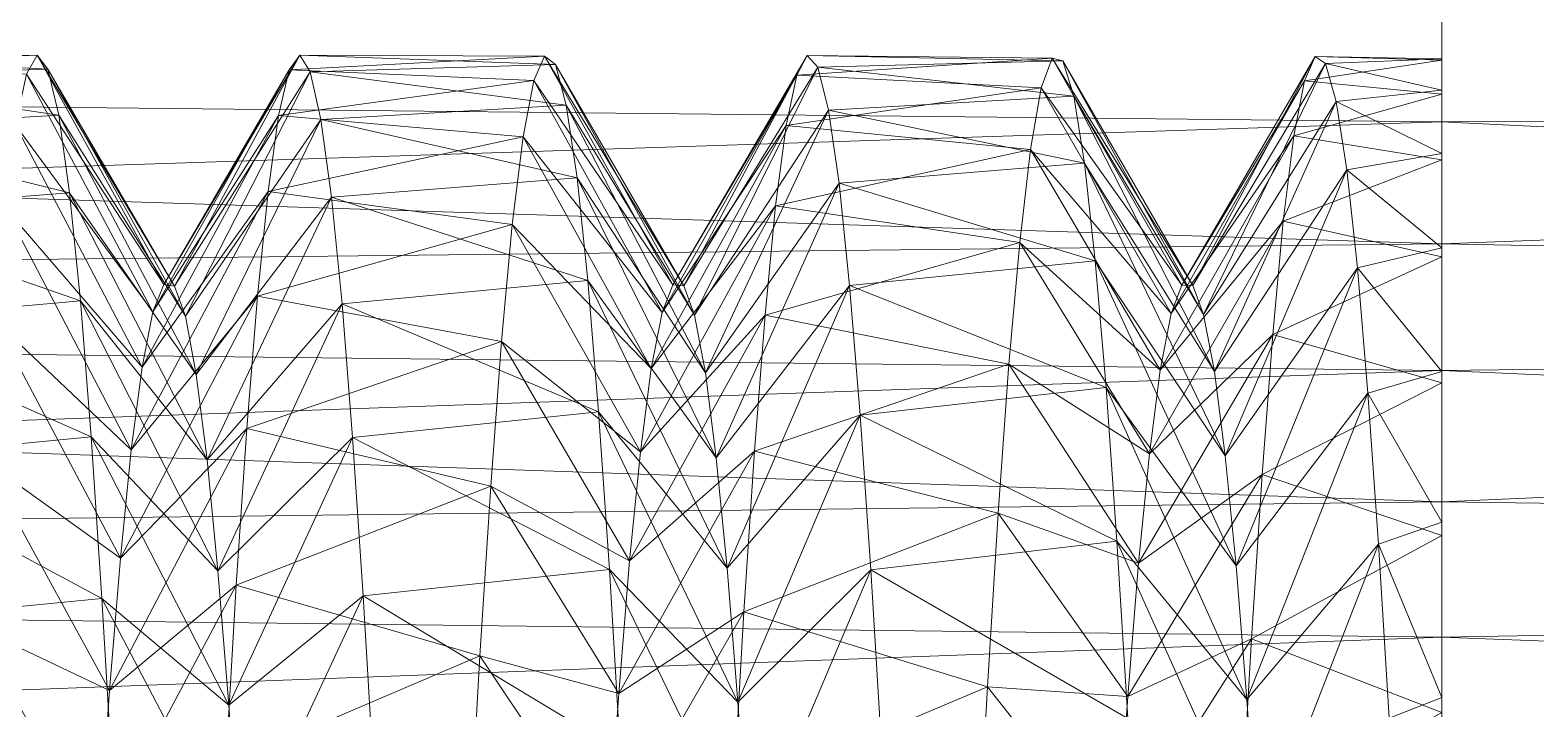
# Model space of a CAD drawing. Header units: millimetres. Extents: x -104 to 115, y -53 to 68.
# Drawn here: x -63.02 to -48.42, y 19.28 to 25.86 of the extents above; entities that cross this region are included whole.
import ezdxf

# ---------------------------------------------------------------- set-up
doc = ezdxf.new("R2010")
doc.units = ezdxf.units.MM

msp = doc.modelspace()

# ---------------------------------------------------------------- linework, layer by layer
at = {"color": 7, "lineweight": 0}
for points in [[(-104.18, 25.547, -6.522), (-49.333, 27.185, -8.032), (-49.333, 24.974, -6.049), (-104.18, 25.547, -6.522)], [(-11.884, 25.191, -6.225), (-49.333, 24.974, -6.049), (-49.333, 27.185, -8.032), (-11.884, 25.191, -6.225)], [(-104.18, 25.547, -48.324), (-49.333, 23.792, -49.696), (-49.333, 26.106, -47.836), (-104.18, 25.547, -48.324)], [(-11.884, 25.191, -48.622), (-49.333, 26.106, -47.836), (-49.333, 23.792, -49.696), (-11.884, 25.191, -48.622)], [(-104.18, 25.547, -6.522), (-49.333, 24.974, -6.049), (-104.18, 23.183, -4.725), (-104.18, 25.547, -6.522)], [(-104.18, 23.183, -50.121), (-49.333, 23.792, -49.696), (-104.18, 25.547, -48.324), (-104.18, 23.183, -50.121)], [(-62.948, 25.618, -27.241), (-65.324, 25.613, -27.857), (-65.427, 25.518, -25.535), (-62.948, 25.618, -27.241)], [(-62.948, 25.618, -27.241), (-65.427, 25.518, -25.535), (-63.053, 25.435, -24.876), (-62.948, 25.618, -27.241)], [(-62.844, 25.484, -29.61), (-65.324, 25.613, -27.857), (-62.948, 25.618, -27.241), (-62.844, 25.484, -29.61)], [(-62.844, 25.484, -29.61), (-65.222, 25.405, -30.172), (-65.324, 25.613, -27.857), (-62.844, 25.484, -29.61)], [(-63.053, 25.435, -24.876), (-61.721, 23.397, -26.486), (-62.948, 25.618, -27.241), (-63.053, 25.435, -24.876)], [(-62.948, 25.618, -27.241), (-61.721, 23.397, -26.486), (-61.616, 23.382, -28.573), (-62.948, 25.618, -27.241)], [(-62.948, 25.618, -27.241), (-61.616, 23.382, -28.573), (-62.844, 25.484, -29.61), (-62.948, 25.618, -27.241)], [(-60.404, 25.618, -27.496), (-61.616, 23.382, -28.573), (-61.721, 23.397, -26.486), (-60.404, 25.618, -27.496)], [(-60.404, 25.618, -27.496), (-61.721, 23.397, -26.486), (-60.506, 25.476, -25.176), (-60.404, 25.618, -27.496)], [(-60.301, 25.457, -29.815), (-61.616, 23.382, -28.573), (-60.404, 25.618, -27.496), (-60.301, 25.457, -29.815)], [(-58.03, 25.609, -26.839), (-60.404, 25.618, -27.496), (-60.506, 25.476, -25.176), (-58.03, 25.609, -26.839)], [(-58.03, 25.609, -26.839), (-60.506, 25.476, -25.176), (-58.135, 25.374, -24.478), (-58.03, 25.609, -26.839)], [(-57.925, 25.529, -29.211), (-60.301, 25.457, -29.815), (-60.404, 25.618, -27.496), (-57.925, 25.529, -29.211)], [(-57.925, 25.529, -29.211), (-60.404, 25.618, -27.496), (-58.03, 25.609, -26.839), (-57.925, 25.529, -29.211)], [(-58.135, 25.374, -24.478), (-56.787, 23.394, -26.444), (-58.03, 25.609, -26.839), (-58.135, 25.374, -24.478)], [(-58.03, 25.609, -26.839), (-56.787, 23.394, -26.444), (-56.682, 23.385, -28.531), (-58.03, 25.609, -26.839)], [(-58.03, 25.609, -26.839), (-56.682, 23.385, -28.531), (-57.925, 25.529, -29.211), (-58.03, 25.609, -26.839)], [(-55.484, 25.616, -27.135), (-56.682, 23.385, -28.531), (-56.787, 23.394, -26.444), (-55.484, 25.616, -27.135)], [(-55.484, 25.616, -27.135), (-56.787, 23.394, -26.444), (-55.586, 25.427, -24.819), (-55.484, 25.616, -27.135)], [(-55.381, 25.502, -29.457), (-56.682, 23.385, -28.531), (-55.484, 25.616, -27.135), (-55.381, 25.502, -29.457)], [(-53.111, 25.591, -26.438), (-55.484, 25.616, -27.135), (-55.586, 25.427, -24.819), (-53.111, 25.591, -26.438)], [(-53.111, 25.591, -26.438), (-55.586, 25.427, -24.819), (-53.216, 25.303, -24.083), (-53.111, 25.591, -26.438)], [(-53.007, 25.564, -28.81), (-55.381, 25.502, -29.457), (-55.484, 25.616, -27.135), (-53.007, 25.564, -28.81)], [(-53.007, 25.564, -28.81), (-55.484, 25.616, -27.135), (-53.111, 25.591, -26.438), (-53.007, 25.564, -28.81)], [(-52.902, 25.223, -31.158), (-55.381, 25.502, -29.457), (-53.007, 25.564, -28.81), (-52.902, 25.223, -31.158)], [(-53.216, 25.303, -24.083), (-51.853, 23.391, -26.401), (-53.111, 25.591, -26.438), (-53.216, 25.303, -24.083)], [(-53.111, 25.591, -26.438), (-51.853, 23.391, -26.401), (-51.748, 23.388, -28.488), (-53.111, 25.591, -26.438)], [(-53.111, 25.591, -26.438), (-51.748, 23.388, -28.488), (-53.007, 25.564, -28.81), (-53.111, 25.591, -26.438)], [(-53.007, 25.564, -28.81), (-51.748, 23.388, -28.488), (-51.643, 23.107, -30.556), (-53.007, 25.564, -28.81)], [(-53.007, 25.564, -28.81), (-51.643, 23.107, -30.556), (-52.902, 25.223, -31.158), (-53.007, 25.564, -28.81)], [(-50.563, 25.607, -26.774), (-51.748, 23.388, -28.488), (-51.853, 23.391, -26.401), (-50.563, 25.607, -26.774)], [(-50.563, 25.607, -26.774), (-51.853, 23.391, -26.401), (-50.666, 25.371, -24.462), (-50.563, 25.607, -26.774)], [(-50.461, 25.54, -29.098), (-51.748, 23.388, -28.488), (-50.563, 25.607, -26.774), (-50.461, 25.54, -29.098)], [(-50.666, 25.371, -24.462), (-49.333, 25.572, -26.139), (-50.563, 25.607, -26.774), (-50.666, 25.371, -24.462)], [(-50.666, 25.371, -24.462), (-49.333, 25.243, -23.784), (-49.333, 25.572, -26.139), (-50.666, 25.371, -24.462)], [(-50.563, 25.607, -26.774), (-49.333, 25.572, -26.139), (-49.333, 25.585, -28.516), (-50.563, 25.607, -26.774)], [(-50.563, 25.607, -26.774), (-49.333, 25.585, -28.516), (-50.461, 25.54, -29.098), (-50.563, 25.607, -26.774)], [(-50.461, 25.54, -29.098), (-49.333, 25.585, -28.516), (-49.333, 25.281, -30.873), (-50.461, 25.54, -29.098)], [(-49.333, 25.572, -26.139), (-49.333, 12.181, -27.423), (-49.333, 25.585, -28.516), (-49.333, 25.572, -26.139)], [(-49.333, 25.585, -28.516), (-49.333, 12.181, -27.423), (-49.333, 12.064, -28.431), (-49.333, 25.585, -28.516)], [(-49.333, 25.585, -28.516), (-49.333, 12.064, -28.431), (-49.333, 25.281, -30.873), (-49.333, 25.585, -28.516)], [(-49.333, 25.243, -23.784), (-49.333, 12.064, -26.415), (-49.333, 25.572, -26.139), (-49.333, 25.243, -23.784)], [(-49.333, 25.572, -26.139), (-49.333, 12.064, -26.415), (-49.333, 12.181, -27.423), (-49.333, 25.572, -26.139)], [(-62.739, 25.037, -31.94), (-65.222, 25.405, -30.172), (-62.844, 25.484, -29.61), (-62.739, 25.037, -31.94)], [(-62.739, 25.037, -31.94), (-65.119, 24.898, -32.44), (-65.222, 25.405, -30.172), (-62.739, 25.037, -31.94)], [(-63.158, 24.941, -22.555), (-61.826, 23.133, -24.416), (-63.053, 25.435, -24.876), (-63.158, 24.941, -22.555)], [(-63.053, 25.435, -24.876), (-61.826, 23.133, -24.416), (-61.721, 23.397, -26.486), (-63.053, 25.435, -24.876)], [(-62.844, 25.484, -29.61), (-61.616, 23.382, -28.573), (-61.511, 23.09, -30.64), (-62.844, 25.484, -29.61)], [(-62.844, 25.484, -29.61), (-61.511, 23.09, -30.64), (-62.739, 25.037, -31.94), (-62.844, 25.484, -29.61)], [(-60.506, 25.476, -25.176), (-61.721, 23.397, -26.486), (-61.826, 23.133, -24.416), (-60.506, 25.476, -25.176)], [(-60.506, 25.476, -25.176), (-61.826, 23.133, -24.416), (-60.609, 25.034, -22.895), (-60.506, 25.476, -25.176)], [(-60.301, 25.457, -29.815), (-61.511, 23.09, -30.64), (-61.616, 23.382, -28.573), (-60.301, 25.457, -29.815)], [(-60.199, 24.996, -32.093), (-61.511, 23.09, -30.64), (-60.301, 25.457, -29.815), (-60.199, 24.996, -32.093)], [(-58.135, 25.374, -24.478), (-60.506, 25.476, -25.176), (-60.609, 25.034, -22.895), (-58.135, 25.374, -24.478)], [(-57.821, 25.134, -31.55), (-60.301, 25.457, -29.815), (-57.925, 25.529, -29.211), (-57.821, 25.134, -31.55)], [(-57.821, 25.134, -31.55), (-60.199, 24.996, -32.093), (-60.301, 25.457, -29.815), (-57.821, 25.134, -31.55)], [(-57.925, 25.529, -29.211), (-56.682, 23.385, -28.531), (-56.577, 23.099, -30.598), (-57.925, 25.529, -29.211)], [(-57.925, 25.529, -29.211), (-56.577, 23.099, -30.598), (-57.821, 25.134, -31.55), (-57.925, 25.529, -29.211)], [(-55.586, 25.427, -24.819), (-56.787, 23.394, -26.444), (-56.892, 23.124, -24.374), (-55.586, 25.427, -24.819)], [(-55.586, 25.427, -24.819), (-56.892, 23.124, -24.374), (-55.689, 24.938, -22.547), (-55.586, 25.427, -24.819)], [(-55.381, 25.502, -29.457), (-56.577, 23.099, -30.598), (-56.682, 23.385, -28.531), (-55.381, 25.502, -29.457)], [(-55.279, 25.087, -31.743), (-56.577, 23.099, -30.598), (-55.381, 25.502, -29.457), (-55.279, 25.087, -31.743)], [(-53.216, 25.303, -24.083), (-55.586, 25.427, -24.819), (-55.689, 24.938, -22.547), (-53.216, 25.303, -24.083)], [(-52.902, 25.223, -31.158), (-55.279, 25.087, -31.743), (-55.381, 25.502, -29.457), (-52.902, 25.223, -31.158)], [(-50.461, 25.54, -29.098), (-51.643, 23.107, -30.556), (-51.748, 23.388, -28.488), (-50.461, 25.54, -29.098)], [(-50.358, 25.171, -31.392), (-51.643, 23.107, -30.556), (-50.461, 25.54, -29.098), (-50.358, 25.171, -31.392)], [(-50.461, 25.54, -29.098), (-49.333, 25.281, -30.873), (-50.358, 25.171, -31.392), (-50.461, 25.54, -29.098)], [(-58.135, 25.374, -24.478), (-60.609, 25.034, -22.895), (-58.239, 24.827, -22.17), (-58.135, 25.374, -24.478)], [(-58.239, 24.827, -22.17), (-56.892, 23.124, -24.374), (-58.135, 25.374, -24.478), (-58.239, 24.827, -22.17)], [(-58.135, 25.374, -24.478), (-56.892, 23.124, -24.374), (-56.787, 23.394, -26.444), (-58.135, 25.374, -24.478)], [(-53.216, 25.303, -24.083), (-55.689, 24.938, -22.547), (-53.321, 24.704, -21.787), (-53.216, 25.303, -24.083)], [(-53.321, 24.704, -21.787), (-51.958, 23.116, -24.332), (-53.216, 25.303, -24.083), (-53.321, 24.704, -21.787)], [(-53.216, 25.303, -24.083), (-51.958, 23.116, -24.332), (-51.853, 23.391, -26.401), (-53.216, 25.303, -24.083)], [(-50.666, 25.371, -24.462), (-51.853, 23.391, -26.401), (-51.958, 23.116, -24.332), (-50.666, 25.371, -24.462)], [(-50.666, 25.371, -24.462), (-51.958, 23.116, -24.332), (-50.768, 24.836, -22.201), (-50.666, 25.371, -24.462)], [(-50.768, 24.836, -22.201), (-49.333, 25.243, -23.784), (-50.666, 25.371, -24.462), (-50.768, 24.836, -22.201)], [(-50.358, 25.171, -31.392), (-49.333, 25.281, -30.873), (-49.333, 24.667, -33.17), (-50.358, 25.171, -31.392)], [(-49.333, 25.281, -30.873), (-49.333, 12.064, -28.431), (-49.333, 24.667, -33.17), (-49.333, 25.281, -30.873)], [(-57.716, 24.432, -33.817), (-60.199, 24.996, -32.093), (-57.821, 25.134, -31.55), (-57.716, 24.432, -33.817)], [(-57.821, 25.134, -31.55), (-56.577, 23.099, -30.598), (-56.472, 22.539, -32.609), (-57.821, 25.134, -31.55)], [(-57.821, 25.134, -31.55), (-56.472, 22.539, -32.609), (-57.716, 24.432, -33.817), (-57.821, 25.134, -31.55)], [(-52.798, 24.572, -33.44), (-55.279, 25.087, -31.743), (-52.902, 25.223, -31.158), (-52.798, 24.572, -33.44)], [(-52.902, 25.223, -31.158), (-51.643, 23.107, -30.556), (-51.538, 22.553, -32.569), (-52.902, 25.223, -31.158)], [(-52.902, 25.223, -31.158), (-51.538, 22.553, -32.569), (-52.798, 24.572, -33.44), (-52.902, 25.223, -31.158)], [(-50.358, 25.171, -31.392), (-51.538, 22.553, -32.569), (-51.643, 23.107, -30.556), (-50.358, 25.171, -31.392)], [(-50.256, 24.507, -33.62), (-51.538, 22.553, -32.569), (-50.358, 25.171, -31.392), (-50.256, 24.507, -33.62)], [(-50.768, 24.836, -22.201), (-49.333, 24.604, -21.495), (-49.333, 25.243, -23.784), (-50.768, 24.836, -22.201)], [(-50.358, 25.171, -31.392), (-49.333, 24.667, -33.17), (-50.256, 24.507, -33.62), (-50.358, 25.171, -31.392)], [(-49.333, 24.604, -21.495), (-49.333, 12.064, -26.415), (-49.333, 25.243, -23.784), (-49.333, 24.604, -21.495)], [(-9.722, 23.029, -4.622), (-49.333, 24.974, -6.049), (-11.884, 25.191, -6.225), (-9.722, 23.029, -4.622)], [(-11.884, 25.191, -48.622), (-49.333, 23.792, -49.696), (-9.722, 23.029, -50.225), (-11.884, 25.191, -48.622)], [(-104.18, 23.183, -4.725), (-49.333, 24.974, -6.049), (-49.333, 22.563, -4.317), (-104.18, 23.183, -4.725)], [(-62.635, 24.284, -34.19), (-65.119, 24.898, -32.44), (-62.739, 25.037, -31.94), (-62.635, 24.284, -34.19)], [(-62.739, 25.037, -31.94), (-61.511, 23.09, -30.64), (-61.406, 22.525, -32.649), (-62.739, 25.037, -31.94)], [(-62.739, 25.037, -31.94), (-61.406, 22.525, -32.649), (-62.635, 24.284, -34.19), (-62.739, 25.037, -31.94)], [(-60.609, 25.034, -22.895), (-61.826, 23.133, -24.416), (-61.931, 22.595, -22.399), (-60.609, 25.034, -22.895)], [(-60.609, 25.034, -22.895), (-61.931, 22.595, -22.399), (-60.711, 24.298, -20.69), (-60.609, 25.034, -22.895)], [(-60.199, 24.996, -32.093), (-61.406, 22.525, -32.649), (-61.511, 23.09, -30.64), (-60.199, 24.996, -32.093)], [(-60.096, 24.242, -34.291), (-61.406, 22.525, -32.649), (-60.199, 24.996, -32.093), (-60.096, 24.242, -34.291)], [(-58.239, 24.827, -22.17), (-60.609, 25.034, -22.895), (-60.711, 24.298, -20.69), (-58.239, 24.827, -22.17)], [(-57.716, 24.432, -33.817), (-60.096, 24.242, -34.291), (-60.199, 24.996, -32.093), (-57.716, 24.432, -33.817)], [(-55.279, 25.087, -31.743), (-56.472, 22.539, -32.609), (-56.577, 23.099, -30.598), (-55.279, 25.087, -31.743)], [(-55.176, 24.378, -33.957), (-56.472, 22.539, -32.609), (-55.279, 25.087, -31.743), (-55.176, 24.378, -33.957)], [(-52.798, 24.572, -33.44), (-55.176, 24.378, -33.957), (-55.279, 25.087, -31.743), (-52.798, 24.572, -33.44)], [(-9.722, 23.029, -4.622), (-49.333, 22.563, -4.317), (-49.333, 24.974, -6.049), (-9.722, 23.029, -4.622)], [(-62.635, 24.284, -34.19), (-65.017, 24.1, -34.623), (-65.119, 24.898, -32.44), (-62.635, 24.284, -34.19)], [(-63.262, 24.142, -20.321), (-61.931, 22.595, -22.399), (-63.158, 24.941, -22.555), (-63.262, 24.142, -20.321)], [(-63.158, 24.941, -22.555), (-61.931, 22.595, -22.399), (-61.826, 23.133, -24.416), (-63.158, 24.941, -22.555)], [(-58.239, 24.827, -22.17), (-60.711, 24.298, -20.69), (-58.344, 23.978, -19.954), (-58.239, 24.827, -22.17)], [(-58.344, 23.978, -19.954), (-56.997, 22.581, -22.358), (-58.239, 24.827, -22.17), (-58.344, 23.978, -19.954)], [(-58.239, 24.827, -22.17), (-56.997, 22.581, -22.358), (-56.892, 23.124, -24.374), (-58.239, 24.827, -22.17)], [(-55.689, 24.938, -22.547), (-56.892, 23.124, -24.374), (-56.997, 22.581, -22.358), (-55.689, 24.938, -22.547)], [(-55.689, 24.938, -22.547), (-56.997, 22.581, -22.358), (-55.791, 24.158, -20.357), (-55.689, 24.938, -22.547)], [(-53.321, 24.704, -21.787), (-55.689, 24.938, -22.547), (-55.791, 24.158, -20.357), (-53.321, 24.704, -21.787)], [(-50.768, 24.836, -22.201), (-51.958, 23.116, -24.332), (-52.063, 22.567, -22.318), (-50.768, 24.836, -22.201)], [(-50.768, 24.836, -22.201), (-52.063, 22.567, -22.318), (-50.871, 24.012, -20.028), (-50.768, 24.836, -22.201)], [(-50.871, 24.012, -20.028), (-49.333, 24.604, -21.495), (-50.768, 24.836, -22.201), (-50.871, 24.012, -20.028)], [(-53.321, 24.704, -21.787), (-55.791, 24.158, -20.357), (-53.425, 23.805, -19.591), (-53.321, 24.704, -21.787)], [(-53.425, 23.805, -19.591), (-52.063, 22.567, -22.318), (-53.321, 24.704, -21.787), (-53.425, 23.805, -19.591)], [(-53.321, 24.704, -21.787), (-52.063, 22.567, -22.318), (-51.958, 23.116, -24.332), (-53.321, 24.704, -21.787)], [(-50.256, 24.507, -33.62), (-49.333, 24.667, -33.17), (-49.333, 23.752, -35.364), (-50.256, 24.507, -33.62)], [(-49.333, 24.667, -33.17), (-49.333, 12.064, -28.431), (-49.333, 11.718, -29.386), (-49.333, 24.667, -33.17)], [(-49.333, 24.667, -33.17), (-49.333, 11.718, -29.386), (-49.333, 23.752, -35.364), (-49.333, 24.667, -33.17)], [(-52.693, 23.625, -35.615), (-55.176, 24.378, -33.957), (-52.798, 24.572, -33.44), (-52.693, 23.625, -35.615)], [(-52.798, 24.572, -33.44), (-51.538, 22.553, -32.569), (-51.433, 21.736, -34.489), (-52.798, 24.572, -33.44)], [(-52.798, 24.572, -33.44), (-51.433, 21.736, -34.489), (-52.693, 23.625, -35.615), (-52.798, 24.572, -33.44)], [(-50.871, 24.012, -20.028), (-49.333, 23.665, -19.311), (-49.333, 24.604, -21.495), (-50.871, 24.012, -20.028)], [(-49.333, 23.665, -19.311), (-49.333, 11.718, -25.461), (-49.333, 24.604, -21.495), (-49.333, 23.665, -19.311)], [(-49.333, 24.604, -21.495), (-49.333, 11.718, -25.461), (-49.333, 12.064, -26.415), (-49.333, 24.604, -21.495)], [(-57.611, 23.436, -35.97), (-60.096, 24.242, -34.291), (-57.716, 24.432, -33.817), (-57.611, 23.436, -35.97)], [(-57.716, 24.432, -33.817), (-56.472, 22.539, -32.609), (-56.367, 21.717, -34.527), (-57.716, 24.432, -33.817)], [(-57.716, 24.432, -33.817), (-56.367, 21.717, -34.527), (-57.611, 23.436, -35.97), (-57.716, 24.432, -33.817)], [(-55.176, 24.378, -33.957), (-56.367, 21.717, -34.527), (-56.472, 22.539, -32.609), (-55.176, 24.378, -33.957)], [(-55.074, 23.387, -36.059), (-56.367, 21.717, -34.527), (-55.176, 24.378, -33.957), (-55.074, 23.387, -36.059)], [(-52.693, 23.625, -35.615), (-55.074, 23.387, -36.059), (-55.176, 24.378, -33.957), (-52.693, 23.625, -35.615)], [(-50.256, 24.507, -33.62), (-51.433, 21.736, -34.489), (-51.538, 22.553, -32.569), (-50.256, 24.507, -33.62)], [(-50.153, 23.559, -35.742), (-51.433, 21.736, -34.489), (-50.256, 24.507, -33.62), (-50.153, 23.559, -35.742)], [(-50.256, 24.507, -33.62), (-49.333, 23.752, -35.364), (-50.153, 23.559, -35.742), (-50.256, 24.507, -33.62)], [(-62.53, 23.239, -36.321), (-65.017, 24.1, -34.623), (-62.635, 24.284, -34.19), (-62.53, 23.239, -36.321)], [(-62.635, 24.284, -34.19), (-61.406, 22.525, -32.649), (-61.301, 21.698, -34.565), (-62.635, 24.284, -34.19)], [(-62.635, 24.284, -34.19), (-61.301, 21.698, -34.565), (-62.53, 23.239, -36.321), (-62.635, 24.284, -34.19)], [(-60.711, 24.298, -20.69), (-61.931, 22.595, -22.399), (-62.036, 21.794, -20.472), (-60.711, 24.298, -20.69)], [(-60.711, 24.298, -20.69), (-62.036, 21.794, -20.472), (-60.814, 23.282, -18.6), (-60.711, 24.298, -20.69)], [(-60.096, 24.242, -34.291), (-61.301, 21.698, -34.565), (-61.406, 22.525, -32.649), (-60.096, 24.242, -34.291)], [(-59.994, 23.209, -36.373), (-61.301, 21.698, -34.565), (-60.096, 24.242, -34.291), (-59.994, 23.209, -36.373)], [(-58.344, 23.978, -19.954), (-60.711, 24.298, -20.69), (-60.814, 23.282, -18.6), (-58.344, 23.978, -19.954)], [(-57.611, 23.436, -35.97), (-59.994, 23.209, -36.373), (-60.096, 24.242, -34.291), (-57.611, 23.436, -35.97)], [(-62.53, 23.239, -36.321), (-64.914, 23.025, -36.683), (-65.017, 24.1, -34.623), (-62.53, 23.239, -36.321)], [(-63.367, 23.054, -18.212), (-62.036, 21.794, -20.472), (-63.262, 24.142, -20.321), (-63.367, 23.054, -18.212)], [(-63.262, 24.142, -20.321), (-62.036, 21.794, -20.472), (-61.931, 22.595, -22.399), (-63.262, 24.142, -20.321)], [(-55.791, 24.158, -20.357), (-56.997, 22.581, -22.358), (-57.102, 21.775, -20.433), (-55.791, 24.158, -20.357)], [(-55.791, 24.158, -20.357), (-57.102, 21.775, -20.433), (-55.894, 23.1, -18.288), (-55.791, 24.158, -20.357)], [(-53.425, 23.805, -19.591), (-55.791, 24.158, -20.357), (-55.894, 23.1, -18.288), (-53.425, 23.805, -19.591)], [(-58.344, 23.978, -19.954), (-60.814, 23.282, -18.6), (-58.449, 22.843, -17.871), (-58.344, 23.978, -19.954)], [(-58.449, 22.843, -17.871), (-57.102, 21.775, -20.433), (-58.344, 23.978, -19.954), (-58.449, 22.843, -17.871)], [(-58.344, 23.978, -19.954), (-57.102, 21.775, -20.433), (-56.997, 22.581, -22.358), (-58.344, 23.978, -19.954)], [(-50.871, 24.012, -20.028), (-52.063, 22.567, -22.318), (-52.168, 21.756, -20.395), (-50.871, 24.012, -20.028)], [(-50.871, 24.012, -20.028), (-52.168, 21.756, -20.395), (-50.973, 22.912, -17.98), (-50.871, 24.012, -20.028)], [(-50.973, 22.912, -17.98), (-49.333, 23.665, -19.311), (-50.871, 24.012, -20.028), (-50.973, 22.912, -17.98)], [(-104.18, 23.183, -50.121), (-49.333, 21.29, -51.295), (-49.333, 23.792, -49.696), (-104.18, 23.183, -50.121)], [(-53.425, 23.805, -19.591), (-55.894, 23.1, -18.288), (-53.53, 22.623, -17.534), (-53.425, 23.805, -19.591)], [(-53.53, 22.623, -17.534), (-52.168, 21.756, -20.395), (-53.425, 23.805, -19.591), (-53.53, 22.623, -17.534)], [(-53.425, 23.805, -19.591), (-52.168, 21.756, -20.395), (-52.063, 22.567, -22.318), (-53.425, 23.805, -19.591)], [(-9.722, 23.029, -50.225), (-49.333, 23.792, -49.696), (-49.333, 21.29, -51.295), (-9.722, 23.029, -50.225)], [(-50.973, 22.912, -17.98), (-49.333, 22.445, -17.271), (-49.333, 23.665, -19.311), (-50.973, 22.912, -17.98)], [(-50.153, 23.559, -35.742), (-49.333, 23.752, -35.364), (-49.333, 22.554, -37.417), (-50.153, 23.559, -35.742)], [(-49.333, 23.752, -35.364), (-49.333, 11.718, -29.386), (-49.333, 22.554, -37.417), (-49.333, 23.752, -35.364)], [(-49.333, 22.445, -17.271), (-49.333, 11.718, -25.461), (-49.333, 23.665, -19.311), (-49.333, 22.445, -17.271)], [(-52.588, 22.397, -37.645), (-55.074, 23.387, -36.059), (-52.693, 23.625, -35.615), (-52.588, 22.397, -37.645)], [(-52.693, 23.625, -35.615), (-51.433, 21.736, -34.489), (-51.328, 20.671, -36.284), (-52.693, 23.625, -35.615)], [(-52.693, 23.625, -35.615), (-51.328, 20.671, -36.284), (-52.588, 22.397, -37.645), (-52.693, 23.625, -35.615)], [(-50.153, 23.559, -35.742), (-51.328, 20.671, -36.284), (-51.433, 21.736, -34.489), (-50.153, 23.559, -35.742)], [(-50.051, 22.342, -37.722), (-51.328, 20.671, -36.284), (-50.153, 23.559, -35.742), (-50.051, 22.342, -37.722)], [(-50.153, 23.559, -35.742), (-49.333, 22.554, -37.417), (-50.051, 22.342, -37.722), (-50.153, 23.559, -35.742)], [(-57.507, 22.162, -37.972), (-59.994, 23.209, -36.373), (-57.611, 23.436, -35.97), (-57.507, 22.162, -37.972)], [(-57.611, 23.436, -35.97), (-56.367, 21.717, -34.527), (-56.262, 20.646, -36.319), (-57.611, 23.436, -35.97)], [(-57.611, 23.436, -35.97), (-56.262, 20.646, -36.319), (-57.507, 22.162, -37.972), (-57.611, 23.436, -35.97)], [(-55.074, 23.387, -36.059), (-56.262, 20.646, -36.319), (-56.367, 21.717, -34.527), (-55.074, 23.387, -36.059)], [(-54.971, 22.131, -38.014), (-56.262, 20.646, -36.319), (-55.074, 23.387, -36.059), (-54.971, 22.131, -38.014)], [(-52.588, 22.397, -37.645), (-54.971, 22.131, -38.014), (-55.074, 23.387, -36.059), (-52.588, 22.397, -37.645)], [(-62.425, 21.921, -38.293), (-64.914, 23.025, -36.683), (-62.53, 23.239, -36.321), (-62.425, 21.921, -38.293)], [(-62.53, 23.239, -36.321), (-61.301, 21.698, -34.565), (-61.196, 20.622, -36.354), (-62.53, 23.239, -36.321)], [(-62.53, 23.239, -36.321), (-61.196, 20.622, -36.354), (-62.425, 21.921, -38.293), (-62.53, 23.239, -36.321)], [(-60.814, 23.282, -18.6), (-62.036, 21.794, -20.472), (-62.141, 20.743, -18.668), (-60.814, 23.282, -18.6)], [(-60.814, 23.282, -18.6), (-62.141, 20.743, -18.668), (-60.916, 22.002, -16.66), (-60.814, 23.282, -18.6)], [(-59.994, 23.209, -36.373), (-61.196, 20.622, -36.354), (-61.301, 21.698, -34.565), (-59.994, 23.209, -36.373)], [(-59.891, 21.913, -38.303), (-61.196, 20.622, -36.354), (-59.994, 23.209, -36.373), (-59.891, 21.913, -38.303)], [(-58.449, 22.843, -17.871), (-60.814, 23.282, -18.6), (-60.916, 22.002, -16.66), (-58.449, 22.843, -17.871)], [(-57.507, 22.162, -37.972), (-59.891, 21.913, -38.303), (-59.994, 23.209, -36.373), (-57.507, 22.162, -37.972)], [(-104.18, 23.183, -4.725), (-49.333, 22.563, -4.317), (-104.18, 20.639, -3.194), (-104.18, 23.183, -4.725)], [(-104.18, 20.639, -51.652), (-49.333, 21.29, -51.295), (-104.18, 23.183, -50.121), (-104.18, 20.639, -51.652)], [(-55.894, 23.1, -18.288), (-57.102, 21.775, -20.433), (-57.207, 20.719, -18.633), (-55.894, 23.1, -18.288)], [(-55.894, 23.1, -18.288), (-57.207, 20.719, -18.633), (-55.996, 21.781, -16.374), (-55.894, 23.1, -18.288)], [(-53.53, 22.623, -17.534), (-55.894, 23.1, -18.288), (-55.996, 21.781, -16.374), (-53.53, 22.623, -17.534)], [(-62.425, 21.921, -38.293), (-64.812, 21.69, -38.586), (-64.914, 23.025, -36.683), (-62.425, 21.921, -38.293)], [(-63.472, 21.696, -16.267), (-62.141, 20.743, -18.668), (-63.367, 23.054, -18.212), (-63.472, 21.696, -16.267)], [(-63.367, 23.054, -18.212), (-62.141, 20.743, -18.668), (-62.036, 21.794, -20.472), (-63.367, 23.054, -18.212)], [(-7.414, 20.721, -3.238), (-49.333, 22.563, -4.317), (-9.722, 23.029, -4.622), (-7.414, 20.721, -3.238)], [(-9.722, 23.029, -50.225), (-49.333, 21.29, -51.295), (-7.414, 20.721, -51.609), (-9.722, 23.029, -50.225)], [(-58.449, 22.843, -17.871), (-60.916, 22.002, -16.66), (-58.553, 21.441, -15.956), (-58.449, 22.843, -17.871)], [(-58.553, 21.441, -15.956), (-57.207, 20.719, -18.633), (-58.449, 22.843, -17.871), (-58.553, 21.441, -15.956)], [(-58.449, 22.843, -17.871), (-57.207, 20.719, -18.633), (-57.102, 21.775, -20.433), (-58.449, 22.843, -17.871)], [(-50.973, 22.912, -17.98), (-52.168, 21.756, -20.395), (-52.273, 20.695, -18.598), (-50.973, 22.912, -17.98)], [(-50.973, 22.912, -17.98), (-52.273, 20.695, -18.598), (-51.076, 21.555, -16.093), (-50.973, 22.912, -17.98)], [(-51.076, 21.555, -16.093), (-49.333, 22.445, -17.271), (-50.973, 22.912, -17.98), (-51.076, 21.555, -16.093)], [(-53.53, 22.623, -17.534), (-55.996, 21.781, -16.374), (-53.635, 21.179, -15.652), (-53.53, 22.623, -17.534)], [(-53.635, 21.179, -15.652), (-52.273, 20.695, -18.598), (-53.53, 22.623, -17.534), (-53.635, 21.179, -15.652)], [(-53.53, 22.623, -17.534), (-52.273, 20.695, -18.598), (-52.168, 21.756, -20.395), (-53.53, 22.623, -17.534)], [(-104.18, 20.639, -3.194), (-49.333, 22.563, -4.317), (-49.333, 19.978, -2.856), (-104.18, 20.639, -3.194)], [(-50.051, 22.342, -37.722), (-49.333, 22.554, -37.417), (-49.333, 21.093, -39.292), (-50.051, 22.342, -37.722)], [(-7.414, 20.721, -3.238), (-49.333, 19.978, -2.856), (-49.333, 22.563, -4.317), (-7.414, 20.721, -3.238)], [(-49.333, 22.554, -37.417), (-49.333, 11.718, -29.386), (-49.333, 11.122, -30.282), (-49.333, 22.554, -37.417)], [(-49.333, 22.554, -37.417), (-49.333, 11.122, -30.282), (-49.333, 21.093, -39.292), (-49.333, 22.554, -37.417)], [(-52.484, 20.91, -39.494), (-54.971, 22.131, -38.014), (-52.588, 22.397, -37.645), (-52.484, 20.91, -39.494)], [(-52.588, 22.397, -37.645), (-51.328, 20.671, -36.284), (-51.223, 19.375, -37.921), (-52.588, 22.397, -37.645)], [(-52.588, 22.397, -37.645), (-51.223, 19.375, -37.921), (-52.484, 20.91, -39.494), (-52.588, 22.397, -37.645)], [(-50.051, 22.342, -37.722), (-51.223, 19.375, -37.921), (-51.328, 20.671, -36.284), (-50.051, 22.342, -37.722)], [(-49.948, 20.879, -39.527), (-51.223, 19.375, -37.921), (-50.051, 22.342, -37.722), (-49.948, 20.879, -39.527)], [(-51.076, 21.555, -16.093), (-49.333, 20.964, -15.412), (-49.333, 22.445, -17.271), (-51.076, 21.555, -16.093)], [(-50.051, 22.342, -37.722), (-49.333, 21.093, -39.292), (-49.948, 20.879, -39.527), (-50.051, 22.342, -37.722)], [(-49.333, 20.964, -15.412), (-49.333, 11.122, -24.564), (-49.333, 22.445, -17.271), (-49.333, 20.964, -15.412)], [(-49.333, 22.445, -17.271), (-49.333, 11.122, -24.564), (-49.333, 11.718, -25.461), (-49.333, 22.445, -17.271)], [(-57.402, 20.634, -39.787), (-59.891, 21.913, -38.303), (-57.507, 22.162, -37.972), (-57.402, 20.634, -39.787)], [(-57.507, 22.162, -37.972), (-56.262, 20.646, -36.319), (-56.157, 19.347, -37.952), (-57.507, 22.162, -37.972)], [(-57.507, 22.162, -37.972), (-56.157, 19.347, -37.952), (-57.402, 20.634, -39.787), (-57.507, 22.162, -37.972)], [(-54.971, 22.131, -38.014), (-56.157, 19.347, -37.952), (-56.262, 20.646, -36.319), (-54.971, 22.131, -38.014)], [(-54.869, 20.631, -39.79), (-56.157, 19.347, -37.952), (-54.971, 22.131, -38.014), (-54.869, 20.631, -39.79)], [(-52.484, 20.91, -39.494), (-54.869, 20.631, -39.79), (-54.971, 22.131, -38.014), (-52.484, 20.91, -39.494)], [(-62.321, 20.352, -40.073), (-64.812, 21.69, -38.586), (-62.425, 21.921, -38.293), (-62.321, 20.352, -40.073)], [(-62.425, 21.921, -38.293), (-61.196, 20.622, -36.354), (-61.091, 19.318, -37.984), (-62.425, 21.921, -38.293)], [(-62.425, 21.921, -38.293), (-61.091, 19.318, -37.984), (-62.321, 20.352, -40.073), (-62.425, 21.921, -38.293)], [(-60.916, 22.002, -16.66), (-62.141, 20.743, -18.668), (-62.246, 19.461, -17.021), (-60.916, 22.002, -16.66)], [(-60.916, 22.002, -16.66), (-62.246, 19.461, -17.021), (-61.019, 20.481, -14.903), (-60.916, 22.002, -16.66)], [(-59.891, 21.913, -38.303), (-61.091, 19.318, -37.984), (-61.196, 20.622, -36.354), (-59.891, 21.913, -38.303)], [(-59.789, 20.378, -40.047), (-61.091, 19.318, -37.984), (-59.891, 21.913, -38.303), (-59.789, 20.378, -40.047)], [(-58.553, 21.441, -15.956), (-60.916, 22.002, -16.66), (-61.019, 20.481, -14.903), (-58.553, 21.441, -15.956)], [(-57.402, 20.634, -39.787), (-59.789, 20.378, -40.047), (-59.891, 21.913, -38.303), (-57.402, 20.634, -39.787)], [(-55.996, 21.781, -16.374), (-57.207, 20.719, -18.633), (-57.312, 19.432, -16.989), (-55.996, 21.781, -16.374)], [(-55.996, 21.781, -16.374), (-57.312, 19.432, -16.989), (-56.099, 20.225, -14.648), (-55.996, 21.781, -16.374)], [(-53.635, 21.179, -15.652), (-55.996, 21.781, -16.374), (-56.099, 20.225, -14.648), (-53.635, 21.179, -15.652)], [(-62.321, 20.352, -40.073), (-64.709, 20.12, -40.3), (-64.812, 21.69, -38.586), (-62.321, 20.352, -40.073)], [(-63.576, 20.091, -14.52), (-62.246, 19.461, -17.021), (-63.472, 21.696, -16.267), (-63.576, 20.091, -14.52)], [(-63.472, 21.696, -16.267), (-62.246, 19.461, -17.021), (-62.141, 20.743, -18.668), (-63.472, 21.696, -16.267)], [(-51.076, 21.555, -16.093), (-52.273, 20.695, -18.598), (-52.378, 19.404, -16.958), (-51.076, 21.555, -16.093)], [(-51.076, 21.555, -16.093), (-52.378, 19.404, -16.958), (-51.178, 19.963, -14.399), (-51.076, 21.555, -16.093)], [(-51.178, 19.963, -14.399), (-49.333, 20.964, -15.412), (-51.076, 21.555, -16.093), (-51.178, 19.963, -14.399)], [(-58.553, 21.441, -15.956), (-61.019, 20.481, -14.903), (-58.658, 19.797, -14.246), (-58.553, 21.441, -15.956)], [(-58.658, 19.797, -14.246), (-57.312, 19.432, -16.989), (-58.553, 21.441, -15.956), (-58.658, 19.797, -14.246)], [(-58.553, 21.441, -15.956), (-57.312, 19.432, -16.989), (-57.207, 20.719, -18.633), (-58.553, 21.441, -15.956)], [(-104.18, 20.639, -51.652), (-49.333, 18.63, -52.615), (-49.333, 21.29, -51.295), (-104.18, 20.639, -51.652)], [(-53.635, 21.179, -15.652), (-56.099, 20.225, -14.648), (-53.739, 19.497, -13.978), (-53.635, 21.179, -15.652)], [(-53.739, 19.497, -13.978), (-52.378, 19.404, -16.958), (-53.635, 21.179, -15.652), (-53.739, 19.497, -13.978)], [(-53.635, 21.179, -15.652), (-52.378, 19.404, -16.958), (-52.273, 20.695, -18.598), (-53.635, 21.179, -15.652)], [(-7.414, 20.721, -51.609), (-49.333, 21.29, -51.295), (-49.333, 18.63, -52.615), (-7.414, 20.721, -51.609)], [(-49.948, 20.879, -39.527), (-49.333, 21.093, -39.292), (-49.333, 19.395, -40.956), (-49.948, 20.879, -39.527)], [(-49.333, 21.093, -39.292), (-49.333, 11.122, -30.282), (-49.333, 19.395, -40.956), (-49.333, 21.093, -39.292)], [(-52.379, 19.19, -41.129), (-54.869, 20.631, -39.79), (-52.484, 20.91, -39.494), (-52.379, 19.19, -41.129)], [(-52.484, 20.91, -39.494), (-51.223, 19.375, -37.921), (-51.118, 17.874, -39.37), (-52.484, 20.91, -39.494)], [(-52.484, 20.91, -39.494), (-51.118, 17.874, -39.37), (-52.379, 19.19, -41.129), (-52.484, 20.91, -39.494)], [(-49.948, 20.879, -39.527), (-51.118, 17.874, -39.37), (-51.223, 19.375, -37.921), (-49.948, 20.879, -39.527)], [(-51.178, 19.963, -14.399), (-49.333, 19.248, -13.766), (-49.333, 20.964, -15.412), (-51.178, 19.963, -14.399)], [(-49.846, 19.193, -41.127), (-51.118, 17.874, -39.37), (-49.948, 20.879, -39.527), (-49.846, 19.193, -41.127)], [(-49.948, 20.879, -39.527), (-49.333, 19.395, -40.956), (-49.846, 19.193, -41.127), (-49.948, 20.879, -39.527)], [(-49.333, 19.248, -13.766), (-49.333, 11.122, -24.564), (-49.333, 20.964, -15.412), (-49.333, 19.248, -13.766)], [(-104.18, 20.639, -3.194), (-49.333, 19.978, -2.856), (-104.18, 17.944, -1.948), (-104.18, 20.639, -3.194)], [(-57.297, 18.878, -41.383), (-59.789, 20.378, -40.047), (-57.402, 20.634, -39.787), (-57.297, 18.878, -41.383)], [(-57.402, 20.634, -39.787), (-56.157, 19.347, -37.952), (-56.052, 17.841, -39.398), (-57.402, 20.634, -39.787)], [(-57.402, 20.634, -39.787), (-56.052, 17.841, -39.398), (-57.297, 18.878, -41.383), (-57.402, 20.634, -39.787)], [(-54.869, 20.631, -39.79), (-56.052, 17.841, -39.398), (-56.157, 19.347, -37.952), (-54.869, 20.631, -39.79)], [(-54.766, 18.913, -41.355), (-56.052, 17.841, -39.398), (-54.869, 20.631, -39.79), (-54.766, 18.913, -41.355)], [(-52.379, 19.19, -41.129), (-54.766, 18.913, -41.355), (-54.869, 20.631, -39.79), (-52.379, 19.19, -41.129)], [(-4.981, 18.288, -2.087), (-49.333, 19.978, -2.856), (-7.414, 20.721, -3.238), (-4.981, 18.288, -2.087)], [(-61.019, 20.481, -14.903), (-62.246, 19.461, -17.021), (-62.351, 17.971, -15.559), (-61.019, 20.481, -14.903)], [(-61.019, 20.481, -14.903), (-62.351, 17.971, -15.559), (-61.121, 18.744, -13.358), (-61.019, 20.481, -14.903)], [(-58.658, 19.797, -14.246), (-61.019, 20.481, -14.903), (-61.121, 18.744, -13.358), (-58.658, 19.797, -14.246)], [(-62.216, 18.561, -41.629), (-64.709, 20.12, -40.3), (-62.321, 20.352, -40.073), (-62.216, 18.561, -41.629)], [(-62.321, 20.352, -40.073), (-61.091, 19.318, -37.984), (-60.986, 17.808, -39.425), (-62.321, 20.352, -40.073)], [(-62.321, 20.352, -40.073), (-60.986, 17.808, -39.425), (-62.216, 18.561, -41.629), (-62.321, 20.352, -40.073)], [(-59.789, 20.378, -40.047), (-60.986, 17.808, -39.425), (-61.091, 19.318, -37.984), (-59.789, 20.378, -40.047)], [(-59.686, 18.628, -41.577), (-60.986, 17.808, -39.425), (-59.789, 20.378, -40.047), (-59.686, 18.628, -41.577)], [(-57.297, 18.878, -41.383), (-59.686, 18.628, -41.577), (-59.789, 20.378, -40.047), (-57.297, 18.878, -41.383)], [(-56.099, 20.225, -14.648), (-57.312, 19.432, -16.989), (-57.417, 17.939, -15.532), (-56.099, 20.225, -14.648)], [(-56.099, 20.225, -14.648), (-57.417, 17.939, -15.532), (-56.201, 18.457, -13.14), (-56.099, 20.225, -14.648)], [(-53.739, 19.497, -13.978), (-56.099, 20.225, -14.648), (-56.201, 18.457, -13.14), (-53.739, 19.497, -13.978)], [(-63.576, 20.091, -14.52), (-62.351, 17.971, -15.559), (-62.246, 19.461, -17.021), (-63.576, 20.091, -14.52)], [(-104.18, 17.944, -1.948), (-49.333, 19.978, -2.856), (-49.333, 17.25, -1.682), (-104.18, 17.944, -1.948)], [(-51.178, 19.963, -14.399), (-52.378, 19.404, -16.958), (-52.483, 17.906, -15.504), (-51.178, 19.963, -14.399)], [(-51.178, 19.963, -14.399), (-52.483, 17.906, -15.504), (-51.281, 18.166, -12.927), (-51.178, 19.963, -14.399)], [(-51.281, 18.166, -12.927), (-49.333, 19.248, -13.766), (-51.178, 19.963, -14.399), (-51.281, 18.166, -12.927)], [(-4.981, 18.288, -2.087), (-49.333, 17.25, -1.682), (-49.333, 19.978, -2.856), (-4.981, 18.288, -2.087)], [(-58.658, 19.797, -14.246), (-61.121, 18.744, -13.358), (-58.763, 17.94, -12.768), (-58.658, 19.797, -14.246)], [(-58.763, 17.94, -12.768), (-57.417, 17.939, -15.532), (-58.658, 19.797, -14.246), (-58.763, 17.94, -12.768)], [(-58.658, 19.797, -14.246), (-57.417, 17.939, -15.532), (-57.312, 19.432, -16.989), (-58.658, 19.797, -14.246)], [(-53.739, 19.497, -13.978), (-56.201, 18.457, -13.14), (-53.844, 17.607, -12.543), (-53.739, 19.497, -13.978)], [(-53.844, 17.607, -12.543), (-52.483, 17.906, -15.504), (-53.739, 19.497, -13.978), (-53.844, 17.607, -12.543)], [(-53.739, 19.497, -13.978), (-52.483, 17.906, -15.504), (-52.378, 19.404, -16.958), (-53.739, 19.497, -13.978)], [(-49.846, 19.193, -41.127), (-49.333, 19.395, -40.956), (-49.333, 17.492, -42.379), (-49.846, 19.193, -41.127)], [(-49.333, 19.395, -40.956), (-49.333, 11.122, -30.282), (-49.333, 10.325, -31.007), (-49.333, 19.395, -40.956)], [(-49.333, 19.395, -40.956), (-49.333, 10.325, -31.007), (-49.333, 17.492, -42.379), (-49.333, 19.395, -40.956)]]:
    msp.add_polyline3d(points, dxfattribs=at)

doc.saveas('drawing.dxf')
